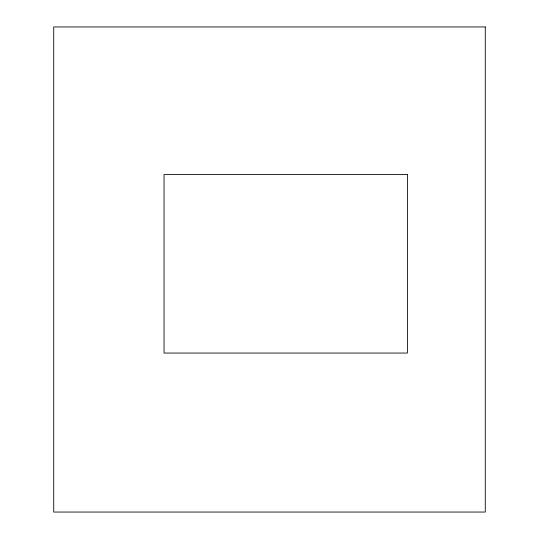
<?xml version="1.0" encoding="UTF-8"?>
<svg xmlns="http://www.w3.org/2000/svg" width="539" height="539" viewBox="0 0 539 539"><rect width="100%" height="100%" fill="white"/><g stroke="black" fill="none" stroke-linecap="round" stroke-linejoin="round"><path stroke-width="0.81" d="M485.282 26.95L53.718 26.95L53.718 512.05L485.282 512.05L485.282 26.95M407.403 174.589L164.045 174.589L164.045 353.052L407.403 353.052L407.403 174.589"/></g></svg>
